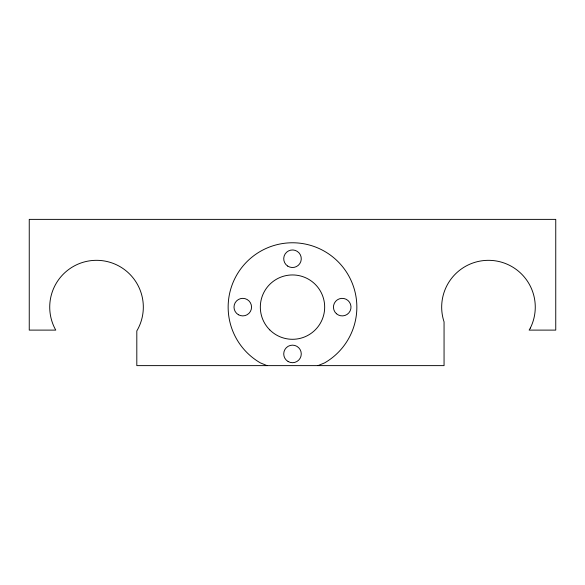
<?xml version="1.0" encoding="UTF-8"?>
<svg xmlns="http://www.w3.org/2000/svg" width="585" height="585" viewBox="0 0 585 585"><rect width="100%" height="100%" fill="white"/><g stroke="black" fill="none" stroke-linecap="round" stroke-linejoin="round"><path stroke-width="0.88" d="M317.984 365.625L324.675 362.854A64.35 64.35 0 0 0 341.794 265.758A64.35 64.35 0 0 0 243.206 265.758A64.35 64.35 0 0 0 260.325 362.854L267.016 365.625M530.31 328.097L529.132 330.108L555.75 330.108L555.75 219.375L29.25 219.375L29.25 330.108L55.758 330.108A46.8 46.8 0 0 1 97.008 260.325A46.8 46.8 0 0 1 136.81 330.942L136.81 365.625L444.059 365.625L444.059 321.874A46.8 46.8 0 0 1 491.846 260.449A46.8 46.8 0 0 1 530.31 328.097M269.751 329.874A32.175 32.175 0 0 0 323.578 315.454A32.175 32.175 0 0 0 284.171 276.047A32.175 32.175 0 0 0 269.751 329.874M288.112 361.523A8.775 8.775 0 0 0 301.275 353.925A8.775 8.775 0 0 0 288.112 346.327A8.775 8.775 0 0 0 288.112 361.523M336.455 313.736A8.775 8.775 0 0 0 350.839 308.814A8.775 8.775 0 0 0 339.38 298.825A8.775 8.775 0 0 0 336.455 313.736M287.681 266.073A8.775 8.775 0 0 0 301.26 259.243A8.775 8.775 0 0 0 288.559 250.899A8.775 8.775 0 0 0 287.681 266.073M238.387 314.723A8.775 8.775 0 0 0 251.55 307.125A8.775 8.775 0 0 0 238.387 299.527A8.775 8.775 0 0 0 238.387 314.723"/></g></svg>
